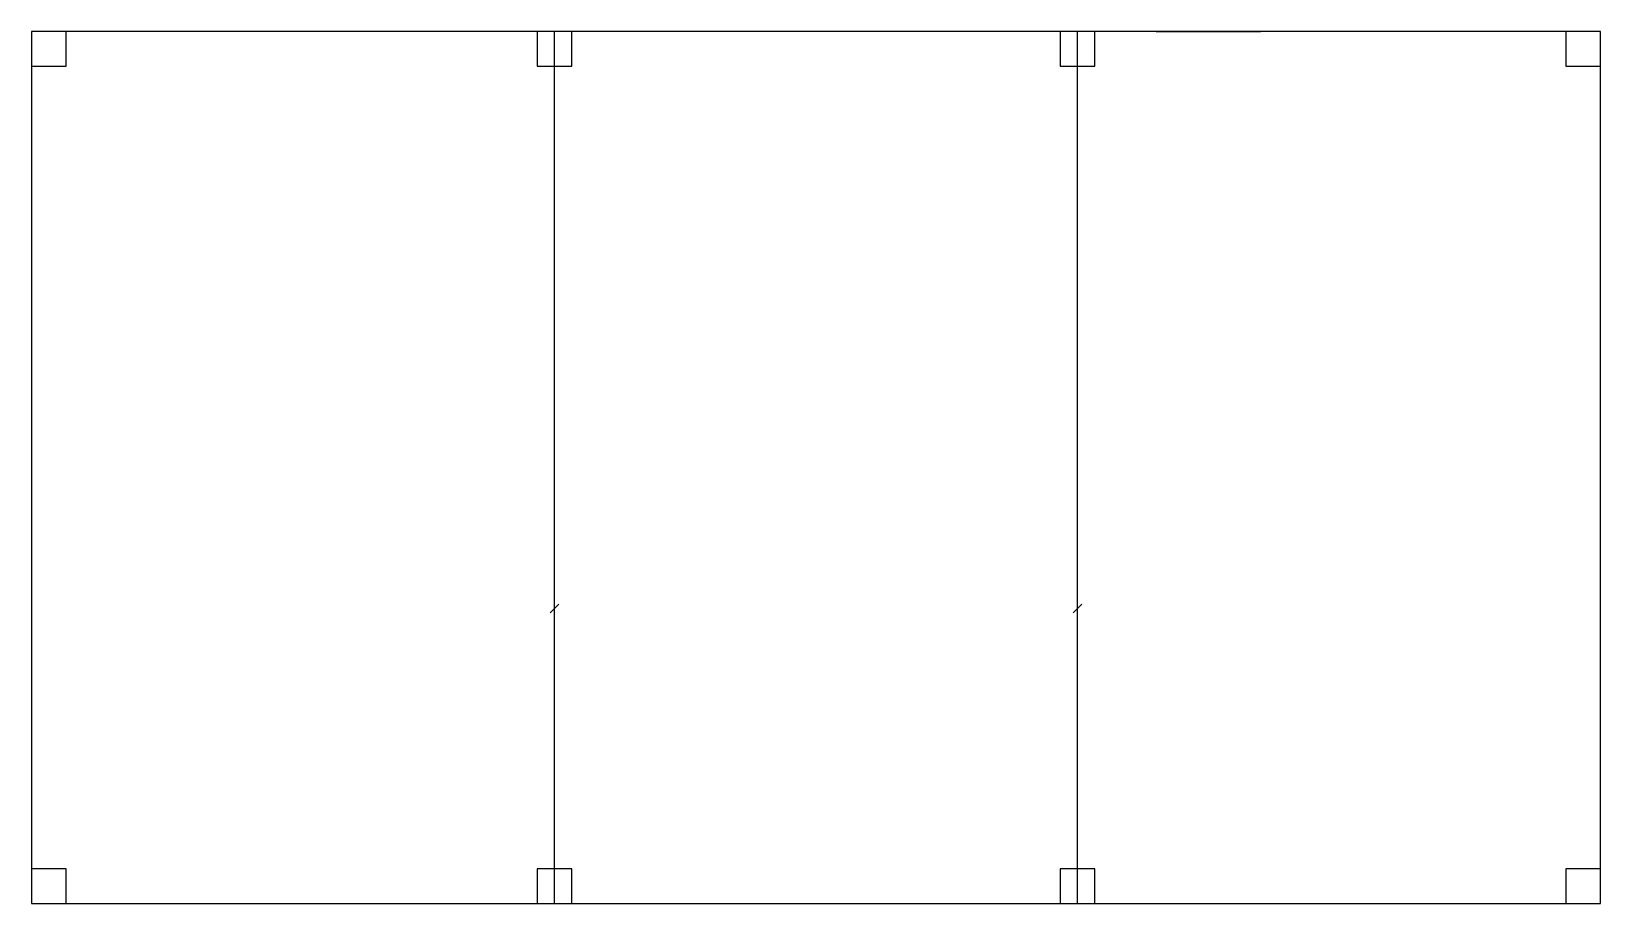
# Model space of a CAD drawing. Header units: metres. Extents: x 0 to 18000, y 0 to 10000.
import ezdxf

# ---------------------------------------------------------------- set-up
doc = ezdxf.new("R2010")
doc.units = ezdxf.units.M
for name, color, linetype in [('duvar', 1, 'Continuous'), ('k pencere', 4, 'Continuous'), ('kapı', 3, 'Continuous'), ('kolon', 2, 'Continuous')]:
    doc.layers.add(name, color=color, linetype=linetype)

msp = doc.modelspace()

# ---------------------------------------------------------------- linework, layer by layer
at = {"layer": 'duvar'}
for p, q in [((18000, 10000), (0, 10000)), ((0, 10000), (0, 0)), ((6000, 0), (6000, 10000)), ((12000, 0), (12000, 10000)), ((18000, 0), (18000, 10000)), ((0, 0), (8998, 0)), ((9002, 0), (18000, 0))]:
    msp.add_line(p, q, dxfattribs=at)
at = {"layer": 'k pencere'}
for p, q in [((12900, 10000), (14100, 10000)), ((3900, 0), (5100, 0))]:
    msp.add_line(p, q, dxfattribs=at)
at = {"layer": 'kapı'}
for p, q in [((5950, 3333.333), (6050, 3433.333)), ((11950, 3333.333), (12050, 3433.333))]:
    msp.add_line(p, q, dxfattribs=at)
at = {"layer": 'kolon'}
for points in [[(0, 9600), (400, 9600), (400, 10000), (0, 10000), (0, 9600)], [(5800, 9600), (6200, 9600), (6200, 10000), (5800, 10000), (5800, 9600)], [(11800, 9600), (12200, 9600), (12200, 10000), (11800, 10000), (11800, 9600)], [(17600, 9600), (18000, 9600), (18000, 10000), (17600, 10000), (17600, 9600)], [(0, 0), (400, 0), (400, 400), (0, 400), (0, 0)], [(5800, 0), (6200, 0), (6200, 400), (5800, 400), (5800, 0)], [(11800, 0), (12200, 0), (12200, 400), (11800, 400), (11800, 0)], [(17600, 0), (18000, 0), (18000, 400), (17600, 400), (17600, 0)]]:
    msp.add_lwpolyline(points, close=True, dxfattribs=at)

doc.saveas('drawing.dxf')
